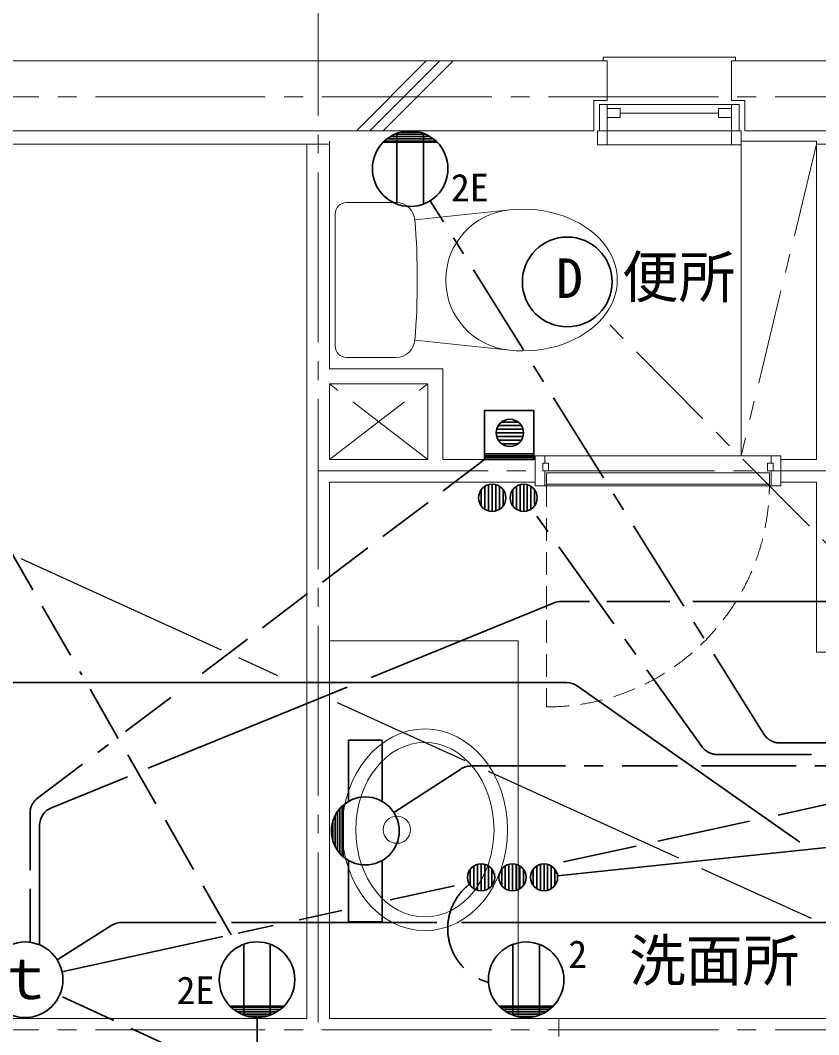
# Model space of a CAD drawing. Units: millimetres at full size, sheet at 1:50; details may follow other scales. Extents: x -9674 to 9699, y -6794 to 6791.
# Drawn here: x -2142 to -27, y 1360 to 4045 of the extents above; entities that cross this region are included whole.
import ezdxf
from ezdxf.enums import TextEntityAlignment as Align

# ---------------------------------------------------------------- set-up
doc = ezdxf.new("R2010")
doc.units = ezdxf.units.MM
doc.header["$LTSCALE"] = 50
for name, pattern in [('CHAIN1', [8, 5, -1, 1, -1]), ('CHAIN2', [12, 9, -1, 1, -1]), ('DASHED1', [1.8, 1.2, -0.6]), ('DASHED3', [4, 3, -1])]:
    doc.linetypes.add(name, pattern=pattern)
for name, color, linetype, lineweight in [('1-0_芯', 134, 'CHAIN2', 9), ('1-1_躯体', 134, 'Continuous', 9), ('1-2_間仕切', 134, 'Continuous', 9), ('1-3_建具', 134, 'Continuous', 9), ('1-4_仕上げ', 134, 'Continuous', 9), ('1-5_設備', 134, 'Continuous', 9), ('1-7_その他', 134, 'DASHED1', 9), ('1-8_ハッチ', 134, 'Continuous', 9), ('2-0_芯', 2, 'Continuous', 35), ('2-E', 2, 'Continuous', 35), ('3-3', 1, 'Continuous', 25), ('3-E', 3, 'Continuous', 35)]:
    doc.layers.add(name, color=color, linetype=linetype, lineweight=lineweight)
doc.layers.add('1-A_文字', color=134, linetype='Continuous')
doc.styles.add('ＭＳ ゴシック', font='')
doc.styles.get('ＭＳ ゴシック').set_extended_font_data('MS Gothic')

msp = doc.modelspace()

# ---------------------------------------------------------------- linework, layer by layer
at = {"layer": '1-0_芯'}
for p, q in [((-1352.5, 4842.91), (-1352.5, 1372.91)), ((-8542.5, 3842.91), (8067.5, 3842.91)), ((-1352.5, 2852.91), (-2.5, 2852.91)), ((-8542.5, 1372.91), (8067.5, 1372.91))]:
    msp.add_line(p, q, dxfattribs=at)
at = {"layer": '1-1_躯体'}
for p, q in [((-587.5, 3937.91), (-4706, 3937.91)), ((-587.5, 3937.91), (-587.5, 3832.91)), ((-257.5, 3937.91), (-257.5, 3832.91)), ((1182.5, 3937.91), (-257.5, 3937.91)), ((-622.5, 3832.91), (-587.5, 3832.91)), ((-622.5, 3752.91), (-622.5, 3832.91)), ((-222.5, 3832.91), (-257.5, 3832.91)), ((-222.5, 3752.91), (-222.5, 3832.91)), ((-622.5, 3752.91), (-4706, 3752.91)), ((1147.5, 3752.91), (-222.5, 3752.91))]:
    msp.add_line(p, q, dxfattribs=at)
at = {"layer": '1-2_間仕切'}
for p, q in [((-1382.5, 3717.91), (-1382.5, 1402.91)), ((-1322.5, 3725.41), (-1322.5, 3122.91)), ((-32.5, 2882.91), (-32.5, 3725.41)), ((-1022.5, 3122.91), (-1322.5, 3122.91)), ((-1022.5, 3122.91), (-1022.5, 2882.91)), ((-1062.5, 3082.91), (-1322.5, 3082.91)), ((-1322.5, 3082.91), (-1322.5, 2882.91)), ((-1062.5, 3082.91), (-1062.5, 2882.91)), ((-1322.5, 2882.91), (-1062.5, 2882.91)), ((-1022.5, 2882.91), (-777.5, 2882.91)), ((-127.5, 2882.91), (-32.5, 2882.91)), ((-1322.5, 2822.91), (-1322.5, 1402.91)), ((-1322.5, 2822.91), (-777.5, 2822.91)), ((-127.5, 2822.91), (-32.5, 2822.91)), ((-32.5, 2822.91), (-32.5, 2372.91)), ((-152.5, 2812.91), (-752.5, 2812.91)), ((-32.5, 2372.91), (135.5, 2372.91)), ((-2392.5, 1402.91), (-1382.5, 1402.91)), ((-1322.5, 1402.91), (-715, 1402.91)), ((-715, 1355.41), (-715, 1402.91))]:
    msp.add_line(p, q, dxfattribs=at)
at = {"layer": '1-3_建具'}
for p, q in [((-247.5, 3937.91), (-247.5, 3947.91)), ((-607.5, 3822.91), (-572.5, 3822.91)), ((-607.5, 3822.91), (-607.5, 3752.91)), ((-587.5, 3752.91), (-587.5, 3822.91)), ((-272.5, 3822.91), (-572.5, 3822.91)), ((-237.5, 3822.91), (-272.5, 3822.91)), ((-257.5, 3752.91), (-257.5, 3822.91)), ((-237.5, 3822.91), (-237.5, 3752.91)), ((-552.5, 3811.91), (-587.5, 3811.91)), ((-552.5, 3799.91), (-292.5, 3799.91)), ((-292.5, 3811.91), (-257.5, 3811.91)), ((-612.5, 3752.91), (-587.5, 3752.91)), ((-612.5, 3715.91), (-612.5, 3752.91)), ((-572.5, 3752.91), (-587.5, 3752.91)), ((-587.5, 3715.91), (-587.5, 3752.91)), ((-272.5, 3752.91), (-572.5, 3752.91)), ((-272.5, 3752.91), (-257.5, 3752.91)), ((-232.5, 3752.91), (-257.5, 3752.91)), ((-257.5, 3715.91), (-257.5, 3752.91)), ((-232.5, 3715.91), (-232.5, 3752.91)), ((-612.5, 3715.91), (-587.5, 3715.91)), ((-587.5, 3715.91), (-257.5, 3715.91)), ((-232.5, 3715.91), (-257.5, 3715.91)), ((-777.5, 2812.91), (-777.5, 2892.91)), ((-752.5, 2892.91), (-777.5, 2892.91)), ((-752.5, 2892.91), (-152.5, 2892.91)), ((-752.5, 2892.91), (-752.5, 2872.91)), ((-127.5, 2892.91), (-152.5, 2892.91)), ((-152.5, 2892.91), (-152.5, 2872.91)), ((-127.5, 2812.91), (-127.5, 2892.91)), ((-757.5, 2852.91), (-757.5, 2872.91)), ((-757.5, 2872.91), (-742.5, 2872.91)), ((-742.5, 2852.91), (-757.5, 2852.91)), ((-752.5, 2852.91), (-752.5, 2812.91)), ((-747.5, 2847.91), (-747.5, 2817.91)), ((-157.5, 2847.91), (-747.5, 2847.91)), ((-742.5, 2872.91), (-742.5, 2852.91)), ((-162.5, 2852.91), (-162.5, 2872.91)), ((-162.5, 2872.91), (-147.5, 2872.91)), ((-157.5, 2817.91), (-157.5, 2847.91)), ((-152.5, 2852.91), (-152.5, 2812.91)), ((-752.5, 2812.91), (-777.5, 2812.91)), ((-747.5, 2817.91), (-157.5, 2817.91)), ((-127.5, 2812.91), (-152.5, 2812.91)), ((60, 1402.91), (-715, 1402.91))]:
    msp.add_line(p, q, dxfattribs=at)
at = {"layer": '1-3_建具', "linetype": 'DASHED1'}
msp.add_line((-747.5, 2817.91), (-747.5, 2227.91), dxfattribs=at)
at = {"layer": '1-3_建具'}
for points in [[(-597.5, 3937.91), (-597.5, 3947.91), (-247.5, 3947.91)], [(-552.5, 3811.91), (-552.5, 3787.91), (-587.5, 3787.91)], [(-292.5, 3811.91), (-292.5, 3787.91), (-257.5, 3787.91)], [(-147.5, 2872.91), (-147.5, 2852.91), (-162.5, 2852.91)]]:
    msp.add_lwpolyline(points, dxfattribs=at)
at = {"layer": '1-3_建具', "linetype": 'DASHED1'}
msp.add_arc((-747.5, 2817.91), 590, 270, 0, dxfattribs=at)
at = {"layer": '1-4_仕上げ'}
msp.add_line((-232.5, 3717.91), (-232.5, 2892.91), dxfattribs=at)
at = {"layer": '1-5_設備'}
for p, q in [((-1277.5, 3562.91), (-1146.25, 3562.91)), ((-1307.5, 3182.91), (-1307.5, 3532.91)), ((-1096.41, 3516.91), (-845.35, 3543.56)), ((-1096.41, 3198.92), (-845.35, 3172.26)), ((-1277.5, 3152.91), (-1146.25, 3152.91))]:
    msp.add_line(p, q, dxfattribs=at)
msp.add_lwpolyline([(-1322.5, 2402.91), (-822.5, 2402.91), (-822.5, 1402.91)], dxfattribs=at)
msp.add_circle((-1144.26, 1902.91), 36, dxfattribs=at)
for centre, radius, start, end in [((-1277.5, 3532.91), 30, 90, 180), ((-1146.25, 3512.91), 50, 4.58408, 90), ((-828.23, 3357.91), 186.44, 95.269, 264.73099), ((-3079.44, 3357.91), 1989.39, 355.41591, 4.58408), ((-1146.25, 3202.91), 50, 270, 355.41591), ((-1277.5, 3182.91), 30, 180, 270)]:
    msp.add_arc(centre, radius, start, end, dxfattribs=at)
msp.add_ellipse((-810.31, 3357.91), major_axis=(250, 0), ratio=0.75, start_param=4.5717762, end_param=7.9945941, dxfattribs=at)
for major_axis, ratio in [((0, -267), 0.8202), ((0, -231), 0.7922)]:
    msp.add_ellipse((-1069.86, 1902.91), major_axis=major_axis, ratio=ratio, dxfattribs=at)
at = {"layer": '1-7_その他', "linetype": 'CHAIN1'}
for p, q in [((-32.5, 3717.91), (-232.5, 2892.91)), ((-1322.5, 2882.91), (-1062.5, 3082.91)), ((-1062.5, 2882.91), (-1322.5, 3082.91))]:
    msp.add_line(p, q, dxfattribs=at)
at = {"layer": '1-8_ハッチ'}
for p, q in [((-1251.13, 3752.91), (-1066.13, 3937.91)), ((-1215.77, 3752.91), (-1030.77, 3937.91)), ((-1180.42, 3752.91), (-995.42, 3937.91)), ((-1322.5, 3717.91), (-4741, 3717.91)), ((-232.5, 3725.41), (-32.5, 3725.41)), ((1157.5, 3717.91), (-32.5, 3717.91))]:
    msp.add_line(p, q, dxfattribs=at)
at = {"layer": '2-0_芯'}
for p, q in [((-1056.13, 3737.61), (-1161.49, 3737.61)), ((-1067.35, 3743.61), (-1150.28, 3743.61)), ((-1143.81, 3746.29), (-1143.81, 3558.9)), ((-1084.49, 3749.61), (-1133.13, 3749.61)), ((-1073.81, 3746.29), (-1073.81, 3558.9)), ((-1037.4, 3722.61), (-1180.23, 3722.61)), ((-1040.47, 3725.61), (-1177.15, 3725.61)), ((-1047.5, 3731.61), (-1170.12, 3731.61)), ((-920.44, 2760.03), (-920.44, 2803.24)), ((-910.84, 2751.18), (-910.84, 2812.09)), ((-901.23, 2746.93), (-901.23, 2816.34)), ((-891.63, 2745.63), (-891.63, 2817.64)), ((-882.03, 2746.93), (-882.03, 2816.34)), ((-872.43, 2751.18), (-872.43, 2812.09)), ((-862.83, 2760.03), (-862.83, 2803.24)), ((-837.09, 2760.03), (-837.09, 2803.24)), ((-827.49, 2751.18), (-827.49, 2812.09)), ((-817.89, 2746.93), (-817.89, 2816.34)), ((-808.28, 2745.63), (-808.28, 2817.64)), ((-798.68, 2746.93), (-798.68, 2816.34)), ((-789.08, 2751.18), (-789.08, 2812.09)), ((-779.48, 2760.03), (-779.48, 2803.24)), ((-694.77, 2292.29), (-2807.44, 2292.29)), ((-666.06, 2283.23), (-77.13, 1870.13)), ((-1182.62, 2139.63), (-1272.64, 2139.63)), ((-1272.64, 2139.63), (-1272.64, 1977.54)), ((-1182.62, 1977.54), (-1182.62, 2139.63)), ((-1289.42, 1965.05), (-1289.42, 1834.13)), ((-1286.42, 1967.76), (-1286.42, 1831.42)), ((-1307.42, 1941.26), (-1307.42, 1858.12)), ((-1301.42, 1951.14), (-1301.42, 1848.03)), ((-1295.42, 1958.81), (-1295.42, 1840.36)), ((-1313.42, 1926.85), (-1313.42, 1872.33)), ((199.79, 1877.86), (-718.54, 1780.68)), ((-940.25, 1746.44), (-940.25, 1807.35)), ((-930.65, 1742.19), (-930.65, 1811.6)), ((-921.05, 1740.89), (-921.05, 1812.9)), ((-911.45, 1742.19), (-911.45, 1811.6)), ((-901.84, 1746.44), (-901.84, 1807.35)), ((-856.9, 1746.44), (-856.9, 1807.35)), ((-847.3, 1742.19), (-847.3, 1811.6)), ((-837.7, 1740.89), (-837.7, 1812.9)), ((-828.1, 1742.19), (-828.1, 1811.6)), ((-818.5, 1746.44), (-818.5, 1807.35)), ((-773.55, 1746.44), (-773.55, 1807.35)), ((-763.95, 1742.19), (-763.95, 1811.6)), ((-754.35, 1740.89), (-754.35, 1812.9)), ((-744.75, 1742.19), (-744.75, 1811.6)), ((-735.15, 1746.44), (-735.15, 1807.35)), ((-949.85, 1755.29), (-949.85, 1798.5)), ((-892.24, 1755.29), (-892.24, 1798.5)), ((-866.51, 1755.29), (-866.51, 1798.5)), ((-808.89, 1755.29), (-808.89, 1798.5)), ((-783.16, 1755.29), (-783.16, 1798.5)), ((-725.55, 1755.29), (-725.55, 1798.5)), ((-1549.53, 1412.35), (-1549.53, 1599.75)), ((-1479.53, 1412.35), (-1479.53, 1599.75)), ((-836.8, 1412.03), (-836.8, 1599.42)), ((-766.8, 1412.03), (-766.8, 1599.42)), ((-1585.94, 1436.04), (-1443.11, 1436.04)), ((-1582.87, 1433.03), (-1446.19, 1433.03)), ((-1575.84, 1427.03), (-1453.22, 1427.03)), ((-730.39, 1435.71), (-873.22, 1435.71)), ((-733.46, 1432.71), (-870.15, 1432.71)), ((-740.49, 1426.71), (-863.11, 1426.71)), ((-1567.21, 1421.03), (-1461.85, 1421.03)), ((-1555.99, 1415.03), (-1473.06, 1415.03)), ((-1538.85, 1409.03), (-1490.21, 1409.03)), ((-1514.53, 1250.47), (-1514.53, 1406.03)), ((-749.12, 1420.71), (-854.48, 1420.71)), ((-760.34, 1414.71), (-843.27, 1414.71)), ((-777.48, 1408.71), (-826.12, 1408.71))]:
    msp.add_line(p, q, dxfattribs=at)
at = {"layer": '2-0_芯', "linetype": 'CHAIN1'}
for p, q in [((-172.25, 2155.99), (-1055.75, 3567.81)), ((230.03, 2422.45), (-609.17, 3268.5)), ((-336.21, 2122.98), (-787.31, 2752.37)), ((-129.86, 2132.51), (144.53, 2132.51)), ((-295.57, 2102.1), (149.27, 2102.1)), ((-947.68, 2071.69), (-400.91, 2071.69)), ((-336.94, 2071.69), (165.16, 2071.69)), ((-974.91, 2063.63), (-1152.12, 1948.6))]:
    msp.add_line(p, q, dxfattribs=at)
at = {"layer": '2-0_芯'}
msp.add_lwpolyline([(-1272.64, 1821.63), (-1272.64, 1659.54), (-1182.62, 1659.54), (-1182.62, 1821.63)], dxfattribs=at)
for centre, radius in [((-1108.81, 3652.6), 100.02), ((-891.63, 2781.64), 36.01), ((-808.28, 2781.64), 36.01), ((-1227.63, 1899.59), 90.02), ((-921.05, 1776.89), 36.01), ((-837.7, 1776.89), 36.01), ((-754.35, 1776.89), 36.01), ((-1514.53, 1506.05), 100.02), ((-801.8, 1505.73), 100.02)]:
    msp.add_circle(centre, radius, dxfattribs=at)
msp.add_arc((-694.77, 2242.29), 50, 54.95328, 90, dxfattribs=at)
at = {"layer": '2-0_芯', "linetype": 'CHAIN1'}
for centre, radius, start, end in [((-129.86, 2182.51), 50, 212.03806, 270), ((-295.57, 2152.1), 50, 215.63015, 270), ((-947.68, 2021.69), 50, 90, 122.98807), ((-861.43, 1641.31), 148.11, 127.70061, 254.27027)]:
    msp.add_arc(centre, radius, start, end, dxfattribs=at)
at = {"layer": '2-E', "linetype": 'DASHED3'}
for p, q in [((-2681.61, 3534.92), (-1978.67, 2312.92)), ((-1956.67, 2274.67), (-1564.4, 1592.75))]:
    msp.add_line(p, q, dxfattribs=at)
at = {"layer": '2-E'}
msp.add_circle((-692.82, 3352.82), 118.77, dxfattribs=at)
at = {"layer": '3-3'}
for p, q in [((-2140.49, 2620.8), (-1609.57, 2379.36)), ((-1563.84, 2358.56), (-1459.85, 2311.28)), ((-1301.99, 2239.49), (-964.1, 2085.83)), ((-902.39, 2057.77), (-398.35, 1828.55)), ((-337.15, 1800.72), (-47.06, 1668.8))]:
    msp.add_line(p, q, dxfattribs=at)
at = {"layer": '3-E'}
for p, q in [((-911.77, 3012.84), (-781.77, 3012.84)), ((-911.77, 2882.84), (-911.77, 3012.84)), ((-781.77, 3012.84), (-781.77, 2882.84)), ((-866.53, 2982.03), (-823.32, 2982.03)), ((-879.63, 2962.82), (-810.22, 2962.82)), ((-875.38, 2972.43), (-814.46, 2972.43)), ((-880.93, 2953.22), (-808.92, 2953.22)), ((-879.63, 2943.62), (-810.22, 2943.62)), ((-875.38, 2934.02), (-814.46, 2934.02)), ((-866.53, 2924.42), (-823.32, 2924.42)), ((-781.77, 2897.84), (-911.77, 2897.84)), ((-781.77, 2892.84), (-911.77, 2892.84)), ((-781.77, 2887.84), (-911.77, 2887.84)), ((-781.77, 2882.84), (-911.77, 2882.84)), ((-1212.07, 2306.04), (-727.58, 2503.35)), ((-708.72, 2507.04), (-634.25, 2507.04)), ((-588.12, 2507.04), (-421.12, 2507.04)), ((-360.22, 2507.04), (97.43, 2507.04)), ((-1802.74, 2065.48), (-1275.73, 2280.11)), ((-2059.18, 1961.05), (-1857.52, 2043.17)), ((184.88, 2011.63), (-134.1, 1941.89)), ((-2090.32, 1914.74), (-2090.32, 1598.06)), ((-209.75, 1925.34), (-452.62, 1872.24)), ((-510.18, 1859.65), (-702.8, 1817.53)), ((-991.2, 1754.47), (-1162.11, 1717.1)), ((-1289.98, 1689.14), (-1402.52, 1664.53)), ((-1898.68, 1649.99), (-2044.03, 1558.86)), ((-1622.58, 1657.63), (-1872.12, 1657.63)), ((-1038.34, 1657.63), (-1581.98, 1657.63)), ((-1472.11, 1649.32), (-1564.4, 1629.14)), ((194.38, 1657.63), (-973.29, 1657.63)), ((-1605.45, 1620.16), (-2031.06, 1527.1))]:
    msp.add_line(p, q, dxfattribs=at)
at = {"layer": '3-E', "linetype": 'DASHED3'}
for p, q in [((-1659.57, 2316.59), (-911.77, 2882.84)), ((-1862.69, 2162.78), (-1713.26, 2275.94)), ((-2095.96, 1986.15), (-1908.18, 2128.34)), ((-2115.78, 1946.29), (-2115.78, 1604.89)), ((-1530.15, 1230.73), (-2037.88, 1463.99))]:
    msp.add_line(p, q, dxfattribs=at)
at = {"layer": '3-E'}
for centre, radius in [((-844.92, 2953.22), 36.01), ((-2128.75, 1505.74), 100)]:
    msp.add_circle(centre, radius, dxfattribs=at)
for centre, start, end in [((-708.72, 2457.04), 90, 112.15901), ((-2040.32, 1914.74), 112.15901, 180), ((-1872.12, 1607.63), 90, 122.08884)]:
    msp.add_arc(centre, 50, start, end, dxfattribs=at)
at = {"layer": '3-E', "linetype": 'DASHED3'}
msp.add_arc((-2065.78, 1946.29), 50, 127.13358, 180, dxfattribs=at)

# ---------------------------------------------------------------- texts
at = {"layer": '1-A_文字', "style": 'ＭＳ ゴシック'}
for s, p in [('便所', (-547.86, 3278.09)), ('洗面所', (-528.8, 1468.93))]:
    msp.add_text(s, height=110, dxfattribs=at).set_placement(p, align=Align.BOTTOM_LEFT)
at = {"layer": '2-0_芯', "color": 7, "style": 'ＭＳ ゴシック'}
for s, p in [('2E', (-1000.87, 3543.82)), ('2', (-690.07, 1514.78)), ('2E', (-1727.55, 1419.37))]:
    msp.add_text(s, height=73.31, dxfattribs=at).set_placement(p, align=Align.BOTTOM_LEFT)
at = {"layer": '2-E', "color": 7, "style": 'ＭＳ ゴシック'}
for s, height, p in [('D', 104.5, (-722.34, 3279.23)), ('ｔ', 110, (-2203.75, 1421.67))]:
    msp.add_text(s, height=height, dxfattribs=at).set_placement(p, align=Align.BOTTOM_LEFT)

doc.saveas('drawing.dxf')
